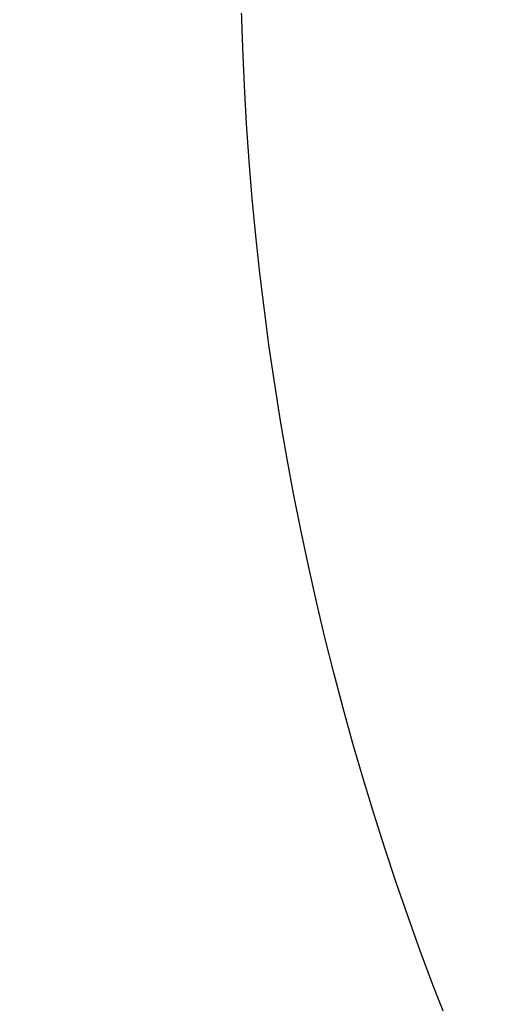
# Model space of a CAD drawing. Header units: millimetres. Extents: x -107 to 32, y -62 to 1.
# Drawn here: x 16.111 to 16.745, y -12.086 to -10.755 of the extents above; entities that cross this region are included whole.
import ezdxf

# ---------------------------------------------------------------- set-up
doc = ezdxf.new("R2010")
doc.units = ezdxf.units.MM
doc.layers.add('Pad', color=7, linetype='CONTINUOUS')
doc.layers.add('Part__Feature012', color=7, linetype='CONTINUOUS')

msp = doc.modelspace()

# ---------------------------------------------------------------- linework, layer by layer
at = {"layer": 'Pad'}
msp.add_circle((20.4093, -10.6383), 4, dxfattribs=at)
msp.add_circle((20.4093, -10.6383), 4, dxfattribs=at)
msp.add_circle((20.4093, -10.6383), 4, dxfattribs=at)
msp.add_circle((20.4093, -10.6383), 4, dxfattribs=at)
at = {"layer": 'Part__Feature012'}
for radius in [8.2, 8.2, 7.7, 7.7]:
    msp.add_circle((20.41, -10.64), radius, dxfattribs=at)
for centre, radius, start, end in [((20.41, -10.64, -6), 8.5, -26.6047, -153.395), ((20.41, -10.64, -6), 8.5, -26.6047, -153.395), ((20.41, -10.64, -4.75), 8.5, -26.6047, -153.395), ((20.41, -10.64, -4.75), 8.5, -26.6047, -153.395), ((20.41, -10.64, -6), 8.2, -50.6433, -129.357), ((20.41, -10.64, -6), 8.2, -50.6433, -129.357), ((20.41, -10.64, -2.5), 5.5, 117.036, -117.036), ((20.41, -10.64, -2.5), 5.5, 117.036, -117.036), ((20.41, -10.64, -3.75), 5.5, -165.791, -117.036), ((20.41, -10.64, -3.75), 5.5, -165.791, -117.036)]:
    msp.add_arc(centre, radius, start, end, dxfattribs=at)

doc.saveas('drawing.dxf')
